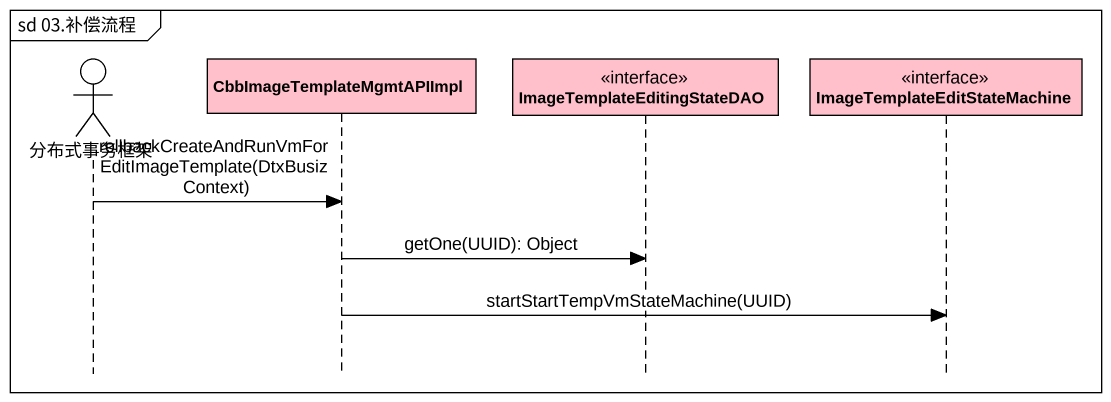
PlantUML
@startuml
mainframe sd 03.补偿流程
hide footbox
actor 分布式事务框架 #FFFFFF
participant CbbImageTemplateMgmtAPIImpl #FFC0CB
participant ImageTemplateEditingStateDAO <<interface>> #FFC0CB
participant "ImageTemplateEditStateMachine" as ImageTemplateEditStateMachin <<interface>> #FFC0CB

分布式事务框架 -> CbbImageTemplateMgmtAPIImpl : rollbackCreateAndRunVmForEditImageTemplate(DtxBusizContext)
CbbImageTemplateMgmtAPIImpl -> ImageTemplateEditingStateDAO : getOne(UUID): Object
CbbImageTemplateMgmtAPIImpl -> ImageTemplateEditStateMachin : startStartTempVmStateMachine(UUID)
@enduml
